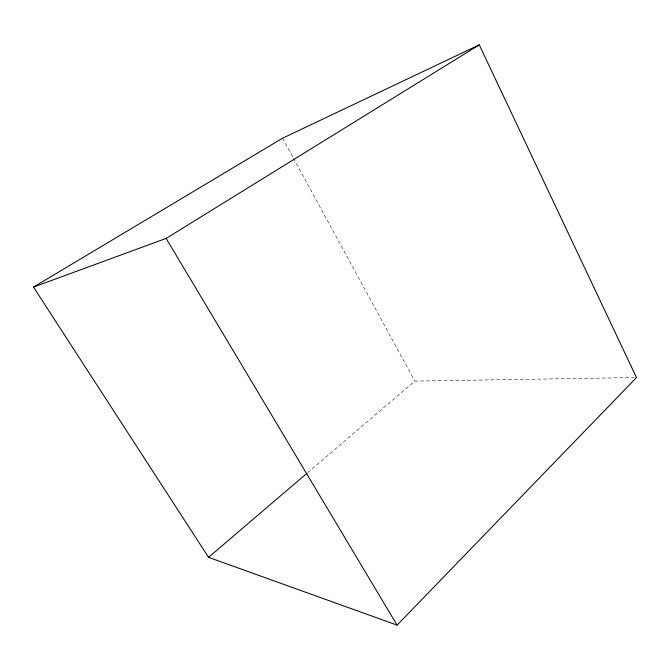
<?xml version="1.0" encoding="UTF-8"?>
<svg xmlns="http://www.w3.org/2000/svg" width="670" height="670" viewBox="0 0 670 670"><rect width="100%" height="100%" fill="white"/><g stroke="black" fill="none" stroke-linecap="round" stroke-linejoin="round"><path stroke-width="0.5" stroke-dasharray="3.35 2.51" d="M307.731 472.61L414.839 381.104L634.406 377.587M282.572 138.204L293.05 157.45M293.552 158.371L414.839 381.104"/><path stroke-width="1" d="M397.084 625.135L636.5 377.553L479.268 44.865L282.572 138.204L33.5 287.078L208.554 557.331L397.084 625.135L166.135 238.403L33.5 287.078M208.554 557.331L306.935 473.288M166.135 238.403L479.268 44.865"/></g></svg>
